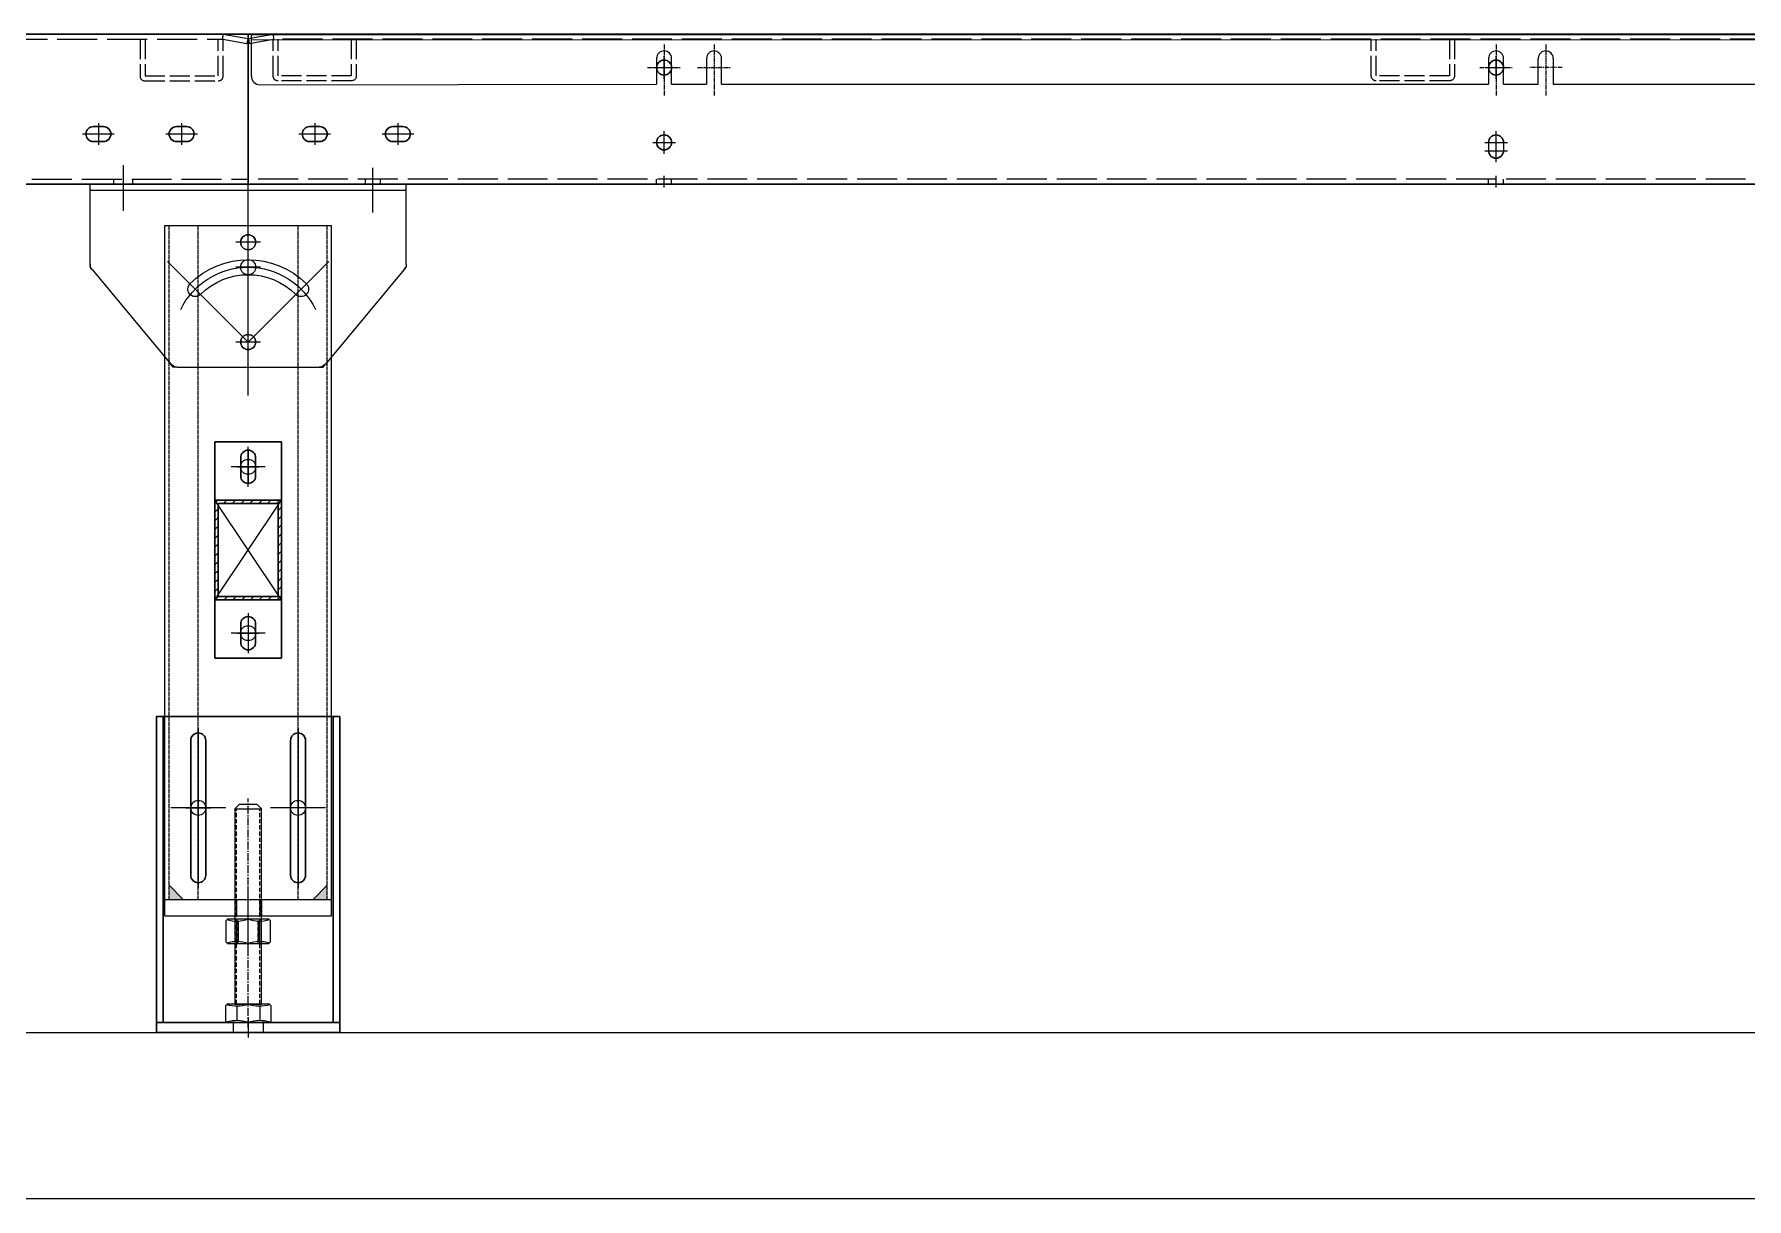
# Model space of a CAD drawing. Header units: millimetres. Extents: x 845401 to 948039, y 511594 to 550263.
# Drawn here: x 906207 to 907236, y 517561 to 518261 of the extents above; entities that cross this region are included whole.
import ezdxf

# ---------------------------------------------------------------- set-up
doc = ezdxf.new("R2010")
doc.units = ezdxf.units.MM
for name, pattern in [('ACAD_ISO02W100', [15, 12, -3]), ('CENTER', [0]), ('CENTER2', [28.575, 19.05, -3.175, 3.175, -3.175]), ('CENTERX2', [4, 2.5, -0.5, 0.5, -0.5]), ('DASHED', [0.75, 0.5, -0.25]), ('HIDDEN', [0.375, 0.25, -0.125])]:
    doc.linetypes.add(name, pattern=pattern)
for name, color, linetype in [('00', 7, 'Continuous'), ('2细线层', 4, 'Continuous'), ('3中心线层', 1, 'CENTER'), ('4虚线层', 6, 'DASHED'), ('5剖面线层', 2, 'Continuous'), ('虚线', 4, 'ACAD_ISO02W100')]:
    doc.layers.add(name, color=color, linetype=linetype)
for name, color, linetype, lineweight in [('A-剖-0.10mm.......SECT-L01', 255, 'Continuous', 18), ('中心线', 1, 'CENTER', 9), ('剖面线', 6, 'Continuous', 15), ('标注线', 3, 'Continuous', 15), ('粗实线', 7, 'Continuous', 30), ('细实线', 2, 'Continuous', 18)]:
    doc.layers.add(name, color=color, linetype=linetype, lineweight=lineweight)

# ---------------------------------------------------------------- blocks, each defined once
blk = doc.blocks.new('A$C040F782D12')
for p, q in [((862828.4, -655715.1), (862866.9, -655715.1)), ((862828.4, -655715.1), (862828.4, -655715.1)), ((862863.9, -655718.1), (862831.4, -655718.1)), ((862865.4, -655752.1), (862865.4, -655719.6)), ((862868.4, -655716.6), (862868.4, -655755.1)), ((862868.4, -655755.1), (862868.4, -655755.1))]:
    blk.add_line(p, q)
for centre, radius, start, end in [((862831.4, -655715.1), 3, 180, 270), ((862866.9, -655716.6), 1.5, 0, 90), ((862863.9, -655719.6), 1.5, 0, 90), ((862868.4, -655752.1), 3, 180, 270)]:
    blk.add_arc(centre, radius, start, end)
blk = doc.blocks.new('A$C433C1705')
at = {"layer": '虚线', "ltscale": 5}
blk.add_blockref('A$C040F782D12', (-862828.4, 655755.1), dxfattribs=at)
blk = doc.blocks.new('A$C13691031')
at = {"layer": '虚线'}
for p, q in [((5, 40), (5, 18)), ((8, 40), (8, 18)), ((52, 18), (52, 40)), ((55, 18), (55, 40)), ((8, 18), (52, 18)), ((8, 15), (52, 15))]:
    blk.add_line(p, q, dxfattribs=at)
for centre, start, end in [((8, 18), 180, 270), ((52, 18), 270, 0)]:
    blk.add_arc(centre, 3, start, end, dxfattribs=at)
blk = doc.blocks.new('G$C93B904BA')
at = {"color": 1, "linetype": 'CENTER', "lineweight": -2, "ltscale": 3}
for p, q in [((-7, 0), (7, 0)), ((0, 7), (0, -7))]:
    blk.add_line(p, q, dxfattribs=at)
at = {"color": 0, "linetype": 'ByBlock', "lineweight": -2}
blk.add_circle((0, 0), 5, dxfattribs=at)
blk = doc.blocks.new('G$C56B2856F')
at = {"linetype": 'ByBlock', "lineweight": -2}
h = blk.add_hatch(dxfattribs=at)
h.set_pattern_fill('ANSI31', color=0, scale=0.2, style=0)
h.set_pattern_definition([(45, (-3782.49265, -49905.5814), (-0.449012806, 0.449012806), [])])
h.paths.add_polyline_path([(4.25, 0), (0, 0), (0, -4.25, 0.4142136)])
at = {"color": 1, "linetype": 'CENTER', "lineweight": -2, "ltscale": 3}
for p, q in [((-6.25, 0), (6.25, 0)), ((0, 6.25), (0, -6.25))]:
    blk.add_line(p, q, dxfattribs=at)
at = {"color": 0, "linetype": 'ByBlock', "lineweight": -2}
blk.add_circle((0, 0), 4.25, dxfattribs=at)
blk = doc.blocks.new('A$C2CE218CC')
at = {"layer": '中心线', "ltscale": 4}
for p, q in [((810, 75.2), (810, 88.8)), ((1110, 75.2), (1110, 88.8)), ((803.2, 82), (816.8, 82)), ((1103.2, 82), (1116.8, 82)), ((810, 30.2), (810, 43.8)), ((1110, 30.2), (1110, 43.8)), ((803.2, 37), (816.8, 37)), ((1103.2, 37), (1116.8, 37))]:
    blk.add_line(p, q, dxfattribs=at)
at = {"layer": '中心线', "ltscale": 3}
for p, q in [((1279.5, 42), (1260.5, 42)), ((1270, 48.5), (1270, 35.5)), ((1329.5, 42), (1310.5, 42)), ((1320, 48.5), (1320, 35.5))]:
    blk.add_line(p, q, dxfattribs=at)
at = {"layer": '中心线', "ltscale": 2}
for p, q in [((910, 10), (910, 17)), ((1110, 10), (1110, 17)), ((1285, 10), (1285, 17))]:
    blk.add_line(p, q, dxfattribs=at)
at = {"layer": '粗实线'}
for p, q in [((0, 102), (1360, 102)), ((0, 57), (0, 102)), ((1360, 12), (1360, 102)), ((540, 52), (5, 52)), ((545, 47), (545, 17)), ((550, 12), (1360, 12))]:
    blk.add_line(p, q, dxfattribs=at)
for points in [[(1273, 46.5), (1267, 46.5, 0.414214), (1262.5, 42), (1262.5, 42, 0.414214), (1267, 37.5), (1273, 37.5, 0.414214), (1277.5, 42), (1277.5, 42, 0.414214)], [(1323, 46.5), (1317, 46.5, 0.414214), (1312.5, 42), (1312.5, 42, 0.414214), (1317, 37.5), (1323, 37.5, 0.414214), (1327.5, 42), (1327.5, 42, 0.414214)]]:
    blk.add_lwpolyline(points, format="xyb", close=True, dxfattribs=at)
for centre in [(810, 82), (1110, 82), (810, 37), (1110, 37)]:
    blk.add_circle(centre, 4.5, dxfattribs=at)
for centre, start, end in [((5, 57), 180, 270), ((540, 47), 0, 90), ((550, 17), 180, 270)]:
    blk.add_arc(centre, 5, start, end, dxfattribs=at)
at = {"layer": '虚线', "ltscale": 2}
for p, q in [((15, 102), (0.2, 99.4)), ((0.2, 99.4), (0.7, 96.4)), ((15.3, 99), (0.7, 96.4)), ((15.3, 99), (15, 102)), ((15.3, 99), (1345, 99)), ((1344.7, 99), (1345, 102)), ((1344.7, 99), (1359.3, 96.4)), ((1345, 102), (1359.8, 99.4)), ((1359.8, 99.4), (1359.3, 96.4)), ((660, 15), (660, 12)), ((660, 15), (1360, 15)), ((904.2, 12), (904.2, 15)), ((915.7, 12), (915.7, 15)), ((1104.2, 12), (1104.2, 15)), ((1115.7, 12), (1115.7, 15)), ((1279.2, 12), (1279.2, 15)), ((1290.7, 12), (1290.7, 15))]:
    blk.add_line(p, q, dxfattribs=at)
at = {"layer": '虚线'}
for p, q in [((1295, 99), (1295, 77)), ((1298, 99), (1298, 77)), ((1342, 77), (1342, 99)), ((1345, 77), (1345, 99)), ((1298, 77), (1342, 77)), ((1298, 74), (1342, 74))]:
    blk.add_line(p, q, dxfattribs=at)
for centre, start, end in [((1298, 77), 180, 270), ((1342, 77), 270, 0)]:
    blk.add_arc(centre, 3, start, end, dxfattribs=at)
at = {"color": 0, "linetype": 'ByBlock', "lineweight": -2}
for name, p in [('G$C56B2856F', (30, 82)), ('G$C93B904BA', (70, 82)), ('G$C56B2856F', (310, 82)), ('G$C93B904BA', (420, 82)), ('G$C56B2856F', (590, 82)), ('G$C56B2856F', (710, 82)), ('G$C56B2856F', (590, 32)), ('G$C56B2856F', (710, 32))]:
    blk.add_blockref(name, p, dxfattribs=at)
at = {"layer": '虚线', "ltscale": 2, "xscale": -1}
blk.add_blockref('A$C433C1705', (55, 59), dxfattribs=at)
at = {"layer": '虚线', "ltscale": 2}
for p in [(330, 59), (830, 59)]:
    blk.add_blockref('A$C13691031', p, dxfattribs=at)
blk = doc.blocks.new('A$C51416CBA')
at = {"color": 0, "linetype": 'ByBlock', "lineweight": -2}
blk.add_blockref('A$C2CE218CC', (146.5, 253), dxfattribs=at)
blk = doc.blocks.new('A$C36980DBC')
for p, q in [((0, 127.1), (190, 127.1)), ((0, 78.9), (0, 127.1)), ((190, 78.9), (190, 127.1)), ((0, 123.1), (190, 123.1)), ((95, 89.6), (95, 94.6)), ((92.5, 92.1), (97.5, 92.1)), ((1.2, 75.7), (48.5, 18.9)), ((188.8, 75.7), (141.5, 18.9)), ((92.5, 32.1), (97.5, 32.1)), ((95, 29.6), (95, 34.6)), ((137.7, 17.1), (52.3, 17.1))]:
    blk.add_line(p, q)
for centre in [(95, 92.1), (95, 32.1)]:
    blk.add_circle(centre, 4.5)
for centre, radius, start, end in [((5, 78.9), 5, 180, 219.8056), ((95, 32.1), 49.5, 45, 135), ((95, 32.1), 40.5, 45, 135), ((185, 78.9), 5, 320.1944, 0), ((63.2, 63.9), 4.5, 135, 315), ((126.8, 63.9), 4.5, 225, 45), ((52.3, 22.1), 5, 219.8056, 270), ((137.7, 22.1), 5, 270, 320.1944)]:
    blk.add_arc(centre, radius, start, end)
at = {"layer": '2细线层'}
for p, q in [((0, 78.9), (0, 77.1)), ((1.2, 75.7), (0, 77.1)), ((188.8, 75.7), (190, 77.1)), ((190, 78.9), (190, 77.1)), ((50, 17.1), (48.5, 18.9)), ((52.3, 17.1), (50, 17.1)), ((137.7, 17.1), (140, 17.1)), ((140, 17.1), (141.5, 18.9))]:
    blk.add_line(p, q, dxfattribs=at)
at = {"layer": '3中心线层'}
for p, q in [((95, 0), (95, 144.3)), ((20, 109.9), (20, 136.8)), ((170, 111), (170, 138.5)), ((95, 32.1), (46.5, 80.6)), ((95, 32.1), (143.5, 80.6))]:
    blk.add_line(p, q, dxfattribs=at)
blk.add_arc((95, 32.1), 45, 25.7018, 154.2982, dxfattribs=at)
blk = doc.blocks.new('A$C2E170EB7')
at = {"layer": '中心线'}
for p, q in [((25, 186), (25, 90)), ((85, 186), (85, 90)), ((17.5, 138), (32.5, 138)), ((92.5, 138), (77.5, 138)), ((55, 12), (55, 0))]:
    blk.add_line(p, q, dxfattribs=at)
at = {"layer": '粗实线'}
for p, q in [((4, 193), (4, 9)), ((106, 193), (106, 9))]:
    blk.add_line(p, q, dxfattribs=at)
for points in [[(0, 193), (110, 193), (110, 9), (0, 9)], [(0, 9), (110, 9), (110, 3), (0, 3)]]:
    blk.add_lwpolyline(points, close=True, dxfattribs=at)
for points in [[(25, 183), (25, 183, -0.414214), (29.5, 178.5), (29.5, 97.5, -0.414214), (25, 93), (25, 93, -0.414214), (20.5, 97.5), (20.5, 178.5, -0.414214)], [(85, 183), (85, 183, 0.414214), (80.5, 178.5), (80.5, 97.5, 0.414214), (85, 93), (85, 93, 0.414214), (89.5, 97.5), (89.5, 178.5, 0.414214)]]:
    blk.add_lwpolyline(points, format="xyb", close=True, dxfattribs=at)
at = {"layer": '虚线', "ltscale": 0.5}
for p, q in [((46, 9), (46, 3)), ((64, 9), (64, 3))]:
    blk.add_line(p, q, dxfattribs=at)
blk = doc.blocks.new('A$C39C60854')
at = {"layer": '剖面线'}
h = blk.add_hatch(dxfattribs=at)
h.set_pattern_fill('ANSI31', color=256, scale=30, style=0)
h.set_pattern_definition([(45, (-776643, 668927.5), (-2.65165043, 2.65165043), [])])
h.paths.add_polyline_path([(0, 40), (0, 0), (60, 0), (60, 40)])
h.paths.add_polyline_path([(58, 38), (58, 2), (2, 2), (2, 38)], flags=16)
at = {"layer": '粗实线'}
for points in [[(0, 40), (60, 40), (60, 0), (0, 0)], [(2, 38), (58, 38), (58, 2), (2, 2)]]:
    blk.add_lwpolyline(points, close=True, dxfattribs=at)
blk = doc.blocks.new('A$C771F760B')
at = {"layer": '中心线'}
for p, q in [((20, 13.5), (20, 26.5)), ((120, 13.5), (120, 26.5)), ((32, 20), (8, 20)), ((108, 20), (132, 20))]:
    blk.add_line(p, q, dxfattribs=at)
at = {"layer": '粗实线', "color": 0}
blk.add_lwpolyline([(5, 40), (5, 0), (135, 0), (135, 40)], close=True, dxfattribs=at)
for points in [[(25.5, 24.5), (14.5, 24.5, 0.414214), (10, 20), (10, 20, 0.414214), (14.5, 15.5), (25.5, 15.5, 0.414214), (30, 20), (30, 20, 0.414214)], [(114.5, 24.5), (125.5, 24.5, -0.414214), (130, 20), (130, 20, -0.414214), (125.5, 15.5), (114.5, 15.5, -0.414214), (110, 20), (110, 20, -0.414214)]]:
    blk.add_lwpolyline(points, format="xyb", close=True, dxfattribs=at)
at = {"layer": '细实线'}
for p, q in [((40, 0), (100, 40)), ((40, 40), (100, 0))]:
    blk.add_line(p, q, dxfattribs=at)
at = {"layer": '粗实线'}
blk.add_blockref('A$C39C60854', (40, 0), dxfattribs=at)
blk = doc.blocks.new('A$C0B1B2D33')
at = {"linetype": 'ByBlock', "lineweight": -2}
h = blk.add_hatch(color=2, dxfattribs=at)
h.paths.add_polyline_path([(97.5, -8.1), (97.5, -16.6), (89, -16.6)])
h.paths.add_polyline_path([(11, -16.6), (2.5, -16.6), (2.5, -8.1)])
for p, q in [((0, -26.6), (0, 388.4)), ((0, 388.4), (100, 388.4)), ((100, -26.6), (100, 388.4)), ((0, -16.6), (100, -16.6)), ((0, -26.6), (100, -26.6))]:
    blk.add_line(p, q)
for centre in [(50, 378.4), (50, 363.4), (50, 318.4), (50, 243.4), (50, 143.4), (20, 38.4), (80, 38.4)]:
    blk.add_circle(centre, 4.5)
at = {"layer": '3中心线层'}
for p, q in [((50, 370.9), (50, 385.9)), ((57.5, 378.4), (42.5, 378.4)), ((50, 355.9), (50, 370.9)), ((57.5, 363.4), (42.5, 363.4)), ((50, 310.9), (50, 325.9)), ((57.5, 318.4), (42.5, 318.4)), ((50, 253.6), (50, 233.2)), ((60.2, 243.4), (39.8, 243.4)), ((50, 153.6), (50, 133.2)), ((60.2, 143.4), (39.8, 143.4)), ((20, 54.9), (20, 21.9)), ((80, 54.9), (80, 21.9)), ((36.5, 38.4), (3.5, 38.4)), ((96.5, 38.4), (63.5, 38.4)), ((50, -35), (50, -8.8))]:
    blk.add_line(p, q, dxfattribs=at)
at = {"layer": '4虚线层'}
for p, q in [((2.5, -16.6), (2.5, 388.4)), ((20, -16.6), (20, 388.4)), ((80, -16.6), (80, 388.4)), ((97.5, -16.6), (97.5, 388.4)), ((42, -16.6), (42, -26.6)), ((43, -16.6), (43, -26.6)), ((57, -16.6), (57, -26.6)), ((58, -16.6), (58, -26.6))]:
    blk.add_line(p, q, dxfattribs=at)
at = {"layer": '5剖面线层'}
for p, q in [((11, -16.6), (2.5, -8.1)), ((89, -16.6), (97.5, -8.1))]:
    blk.add_line(p, q, dxfattribs=at)
blk = doc.blocks.new('ew323')
at = {"color": 1, "linetype": 'CENTER2', "ltscale": 0.25}
blk.add_line((4.5, 63.3), (4.5, 41.9), dxfattribs=at)
at = {"color": 2, "linetype": 'HIDDEN', "ltscale": 10}
for p, q in [((-1.5, 60.5), (-1.5, 46)), ((10.5, 60.5), (10.5, 46))]:
    blk.add_line(p, q, dxfattribs=at)
at = {"color": 2}
for p, q in [((-1.5, 47.2), (-1.5, 59.2)), ((10.5, 47.2), (10.5, 59.2))]:
    blk.add_line(p, q, dxfattribs=at)
blk.add_lwpolyline([(-8, 60.5), (17, 60.5), (18, 59.5), (18, 47), (17, 46), (-8, 46), (-9, 47), (-9, 59.5)], close=True, dxfattribs=at)
blk.add_lwpolyline([(-2.5, 46), (-2.5, 60.5), (11.5, 60.5), (11.5, 46)], dxfattribs=at)
for centre, start, end in [((-2.3, 78.3), 251.7208, 290.8675), ((11.3, 78.3), 249.1325, 288.2792), ((-2.3, 28.2), 69.1325, 108.2792), ((11.3, 28.2), 71.7208, 110.8675)]:
    blk.add_arc(centre, 19.1, start, end, dxfattribs=at)
blk = doc.blocks.new('A$C7142694E')
at = {"color": 1, "linetype": 'CENTER2', "ltscale": 0.25}
blk.add_line((13.8, 0, 0), (13.8, 137.8, 0), dxfattribs=at)
at = {"color": 2}
for p, q in [((21.8, 131.6, 0), (5.8, 131.6, 0)), ((6.8, 12.9, 0), (6.8, 4.3, 0)), ((20.7, 12.9, 0), (20.7, 4.3, 0))]:
    blk.add_line(p, q, dxfattribs=at)
at = {"color": 2, "linetype": 'HIDDEN', "ltscale": 10}
for p, q in [((6.8, 14.1, 0), (6.8, 131.6, 0)), ((20.8, 14.1, 0), (20.8, 131.6, 0))]:
    blk.add_line(p, q, dxfattribs=at)
at = {"color": 2, "elevation": 0}
for points in [[(21.8, 14.1), (5.8, 14.1), (5.8, 131.6), (8.3, 134.1), (19.3, 134.1), (21.8, 131.6)], [(26.5, 3.1), (1, 3.1), (0, 4.1), (0, 13.1), (1, 14.1), (26.5, 14.1), (27.5, 13.1), (27.5, 4.1)]]:
    blk.add_lwpolyline(points, close=True, dxfattribs=at)
at = {"color": 2}
for centre, start, end in [((6.9, 32.7, 0), 252.0147, 290.2789), ((20.6, 32.7, 0), 249.7211, 287.9853), ((6.9, -15.5, 0), 69.7211, 107.9853), ((20.6, -15.5, 0), 72.0147, 110.2789)]:
    blk.add_arc(centre, 19.9, start, end, dxfattribs=at)
at = {"rotation": 180}
blk.add_blockref('ew323', (18.3, 111.1, 0), dxfattribs=at)
blk = doc.blocks.new('G$C7224CCE4')
at = {"color": 0, "linetype": 'ByBlock', "lineweight": -2}
for name, p in [('A$C2E170EB7', (0, 0)), ('A$C7142694E', (41.2, 5.9, 0))]:
    blk.add_blockref(name, p, dxfattribs=at)
blk = doc.blocks.new('GD9-15GHRTH')
at = {"layer": '中心线', "ltscale": 3}
for p, q in [((-9.5, 0), (9.5, 0)), ((0, 6.5), (0, -6.5))]:
    blk.add_line(p, q, dxfattribs=at)
at = {"layer": '粗实线'}
blk.add_lwpolyline([(-3, 4.5), (3, 4.5, -0.414214), (7.5, 0), (7.5, 0, -0.414214), (3, -4.5), (-3, -4.5, -0.414214), (-7.5, 0), (-7.5, 0, -0.414214)], format="xyb", close=True, dxfattribs=at)
blk = doc.blocks.new('A$C4daf61ab')
at = {"color": 0, "linetype": 'ByBlock', "lineweight": -2}
for p, q in [((745.5, 27), (745.5, 22)), ((754.5, 27), (754.5, 22))]:
    blk.add_line(p, q, dxfattribs=at)
at = {"layer": '中心线', "ltscale": 4}
for p, q in [((250, 65.2), (250, 78.8)), ((750, 65.2), (750, 78.8)), ((243.2, 72), (256.8, 72)), ((743.2, 72), (756.8, 72)), ((250, 20.2), (250, 33.8)), ((750, 20.2), (750, 33.8)), ((243.2, 27), (256.8, 27)), ((743.2, 27), (756.8, 27)), ((743.2, 22), (756.8, 22)), ((750, 15.2), (750, 28.8)), ((75, 0), (75, 7)), ((250, 0), (250, 7)), ((750, 0), (750, 7))]:
    blk.add_line(p, q, dxfattribs=at)
at = {"layer": '粗实线'}
for p, q in [((1860, 92), (0, 92)), ((0, 2), (0, 92)), ((0, 2), (1590, 2))]:
    blk.add_line(p, q, dxfattribs=at)
for centre in [(250, 72), (750, 72), (250, 27)]:
    blk.add_circle(centre, 4.5, dxfattribs=at)
for centre, start, end in [((750, 27), 0, 180), ((750, 22), 180, 0)]:
    blk.add_arc(centre, 4.5, start, end, dxfattribs=at)
at = {"layer": '虚线', "color": 2, "ltscale": 2}
for p, q in [((0.2, 89.4), (15, 92)), ((0.2, 89.4), (0.7, 86.4)), ((0.7, 86.4), (15.3, 89)), ((15, 92), (15.3, 89)), ((1844.7, 89), (15.3, 89)), ((1560, 5), (0, 5))]:
    blk.add_line(p, q, dxfattribs=at)
at = {"layer": '虚线'}
for p, q in [((70.5, 2), (70.5, 5)), ((79.5, 2), (79.5, 5)), ((245.5, 2), (245.5, 5)), ((254.5, 2), (254.5, 5)), ((745.5, 2), (745.5, 5)), ((754.5, 2), (754.5, 5))]:
    blk.add_line(p, q, dxfattribs=at)
at = {"color": 2, "extrusion": (-6.16298e-33, -3.85186e-34, -1), "zscale": -1}
for p in [(-40, 32), (-90, 32)]:
    blk.add_blockref('GD9-15GHRTH', p, dxfattribs=at)
at = {"layer": '虚线', "ltscale": 2, "extrusion": (-6.16298e-33, -3.85186e-34, -1), "zscale": -1}
for p in [(-70, 49), (-730, 49, -10971.5)]:
    blk.add_blockref('A$C13691031', p, dxfattribs=at)
blk = doc.blocks.new('A$Cd5f58240')
at = {"color": 0}
for p, q in [((-370, 36.8, 25.4), (1156, 37.1, 25.4)), ((-370, 33.8, 25.4), (1156, 34.1, 25.4)), ((-365, 6.8, 25.4), (-126.5, 7.1, 25.4)), ((382.5, 7.1, 25.4), (403.4, 7.1, 25.4)), ((412.4, 7.1, 25.4), (873.5, 7.1, 25.4))]:
    blk.add_line(p, q, dxfattribs=at)
at = {"color": 0, "linetype": 'Continuous', "lineweight": 25}
for p, q in [((-126.5, 22.6, 25.4), (-126.5, 7.1, 25.4)), ((-117.5, 7.1, 25.4), (-117.5, 22.6, 25.4)), ((-96.5, 22.6, 25.4), (-96.5, 7.1, 25.4)), ((-87.5, 7.1, 25.4), (-87.5, 22.6, 25.4)), ((373.5, 22.6, 25.4), (373.5, 7.1, 25.4)), ((382.5, 7.1, 25.4), (382.5, 22.6, 25.4)), ((403.4, 7.1, 25.4), (403.4, 22.6, 25.4)), ((412.4, 22.6, 25.4), (412.4, 7.1, 25.4))]:
    blk.add_line(p, q, dxfattribs=at)
at = {"color": 1, "linetype": 'CENTERX2'}
for p, q in [((-122, 30.9, 25.4), (-122, 0, 25.4)), ((-92, 30.9, 25.4), (-92, 0, 25.4)), ((378, 30.9, 25.4), (378, 0, 25.4)), ((407.9, 30.9, 25.4), (407.9, 0, 25.4)), ((-131.9, 17.1, 25.4), (-112.2, 17.1, 25.4)), ((-101.9, 17.1, 25.4), (-82.2, 17.1, 25.4)), ((368.2, 17.1, 25.4), (387.8, 17.1, 25.4)), ((417.8, 17.1, 25.4), (398.1, 17.1, 25.4))]:
    blk.add_line(p, q, dxfattribs=at)
blk.add_line((-92, 7.1, 25.4), (-92, 7.1, 25.4))
at = {"color": 0, "linetype": 'Continuous', "lineweight": 25}
for centre, start, end in [((-122, 22.6, 25.4), 0, 180), ((-92, 22.6, 25.4), 0, 180), ((378, 22.6, 25.4), 0, 180), ((407.9, 22.6, 25.4), 0, 180), ((-92, 11.6, 25.4), 359.7974, 0)]:
    blk.add_arc(centre, 4.5, start, end, dxfattribs=at)
at = {"color": 7, "linetype": 'Continuous', "lineweight": 25}
blk.add_arc((-92, 11.6, 25.4), 4.5, 269.9687, 270.0313, dxfattribs=at)
at = {"layer": '00'}
for p, q in [((-117.5, 7.1, 25.4), (-96.5, 7.1, 25.4)), ((-87.5, 7.1, 25.4), (373.5, 7.1, 25.4))]:
    blk.add_line(p, q, dxfattribs=at)
at = {"layer": '标注线', "color": 0}
blk.add_line((-370, 11.8, 25.4), (-370, 36.8, 25.4), dxfattribs=at)
blk.add_arc((-365, 11.8, 25.4), 5, 180, 270, dxfattribs=at)

msp = doc.modelspace()

# ---------------------------------------------------------------- linework, layer by layer
at = {"layer": 'A-剖-0.10mm.......SECT-L01', "color": 5}
msp.add_lwpolyline([(928061.1, 517560.9), (897418.2, 517560.9), (897418.2, 517660.9), (928061.1, 517660.9)], close=True, dxfattribs=at)

# ---------------------------------------------------------------- block references
at = {"color": 0, "linetype": 'ByBlock', "lineweight": -2}
msp.add_blockref('A$C51416CBA', (904828.8, 517905.9, 0.1), dxfattribs=at)
at = {"color": 0, "linetype": 'ByBlock', "lineweight": -2, "extrusion": (0, 0, -1), "zscale": -1}
for name, p in [('A$C36980DBC', (-906430.3, 518043.8, -0.1)), ('A$C2E170EB7', (-906390.3, 517657.9, -0.1))]:
    msp.add_blockref(name, p, dxfattribs=at)
msp.add_blockref('A$C0B1B2D33', (906285.3, 517757.5, 0.1))
at = {"extrusion": (0, 0, -1), "zscale": -1}
msp.add_blockref('G$C7224CCE4', (-906390.3, 517657.9, -0.1), dxfattribs=at)
at = {"layer": '00'}
msp.add_blockref('A$Cd5f58240', (906707.3, 518223.8, -25.2), dxfattribs=at)
at = {"layer": 'A-剖-0.10mm.......SECT-L01'}
msp.add_blockref('A$C4daf61ab', (906335.3, 518168.9, 0.1), dxfattribs=at)
at = {"layer": '粗实线', "extrusion": (0, 0, -1), "zscale": -1, "rotation": 90.00000000000001}
msp.add_blockref('A$C771F760B', (-906315.3, 517880.9, -0.1), dxfattribs=at)

doc.saveas('drawing.dxf')
